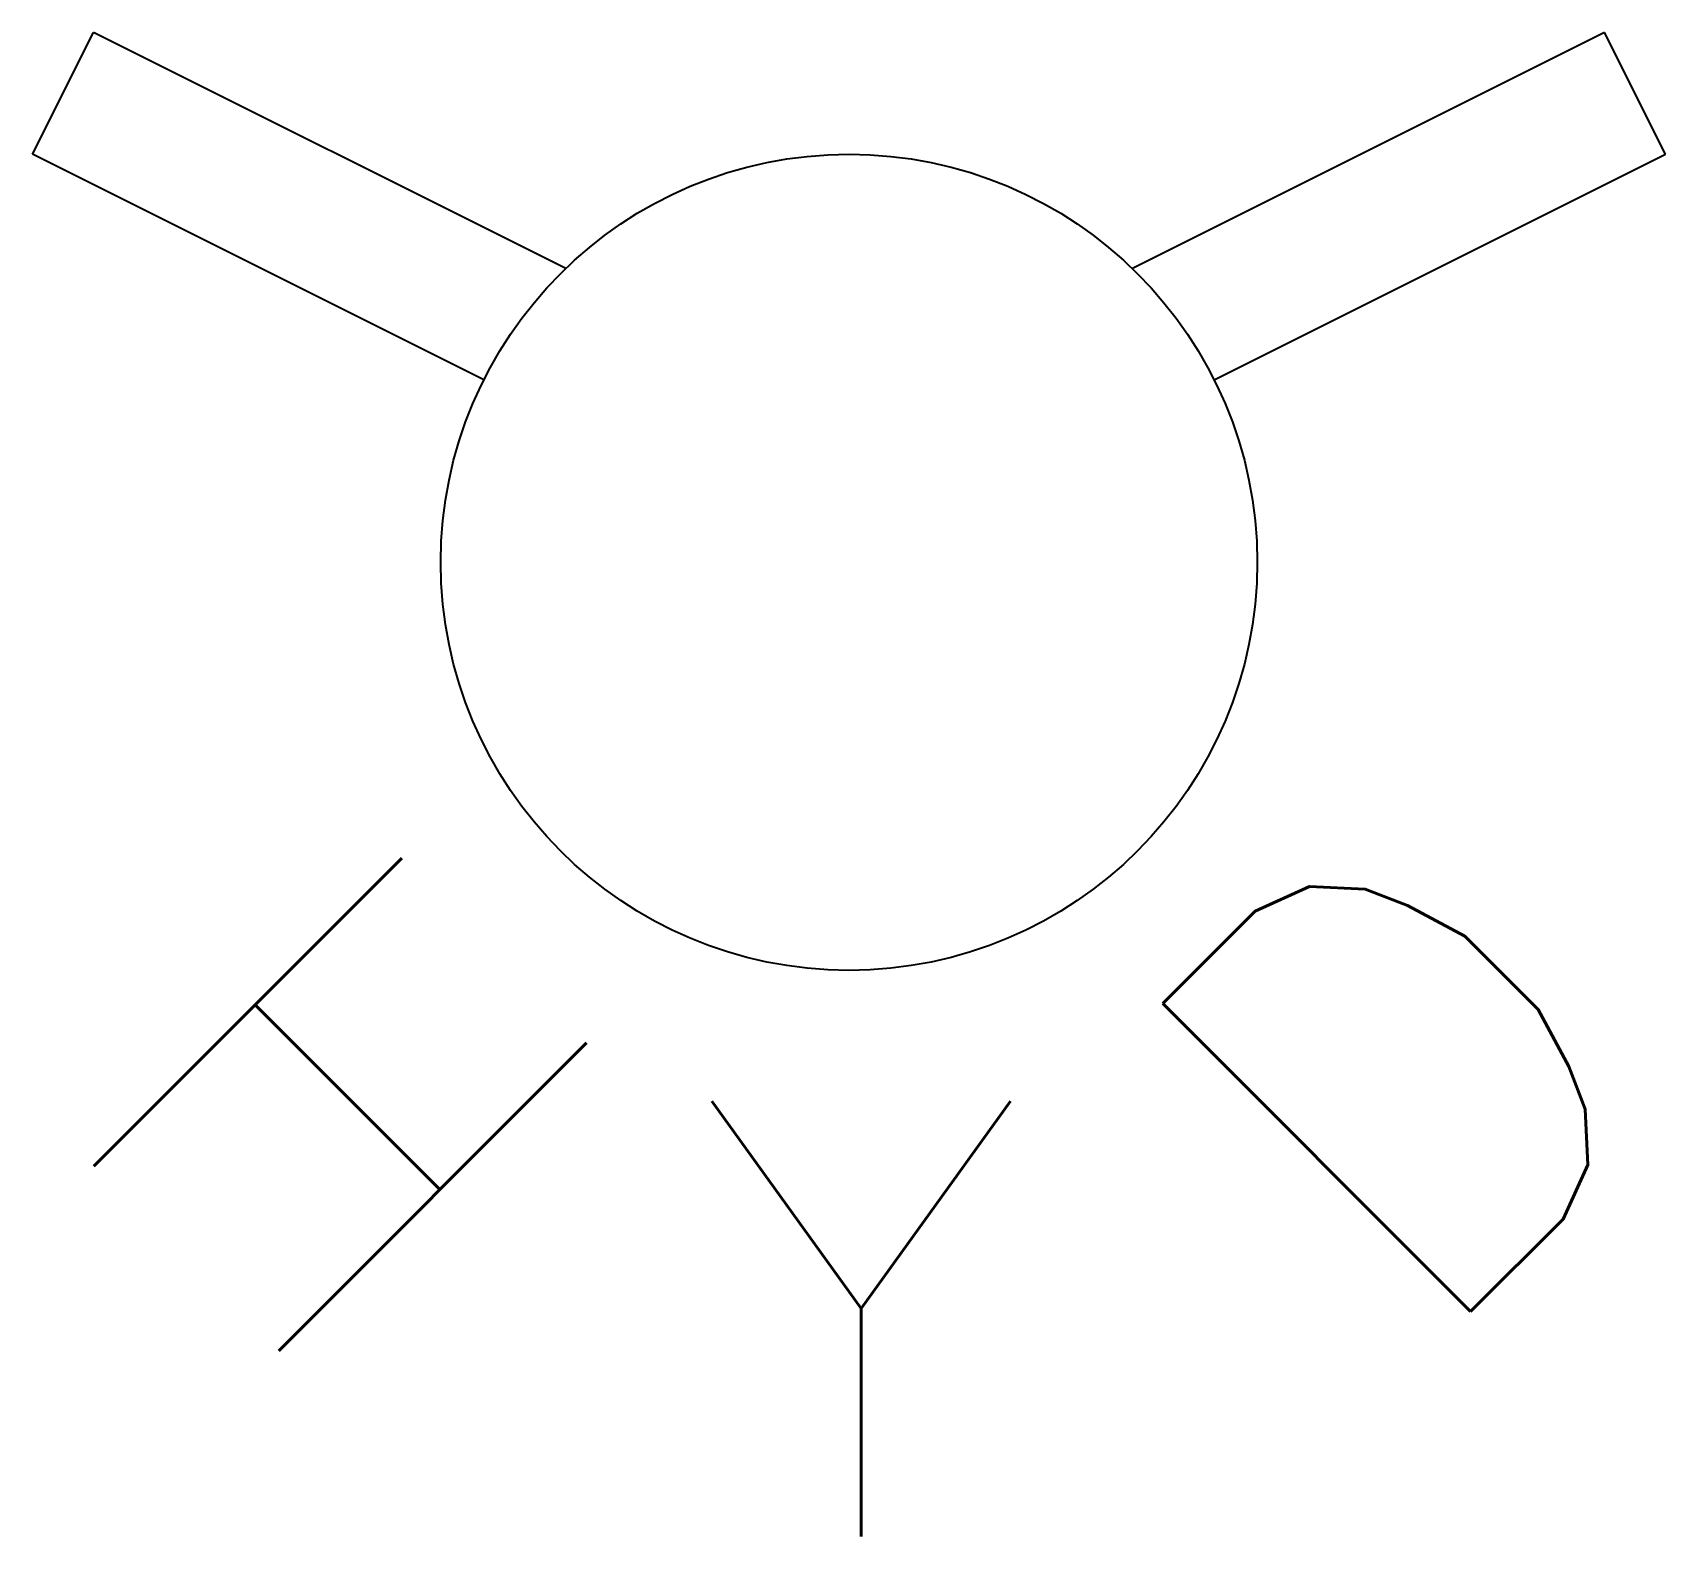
# Model space of a CAD drawing. Header units: feet. Extents: x -0.094 to 0.094, y -0.112 to 0.061.
import ezdxf
from ezdxf.enums import TextEntityAlignment as Align

# ---------------------------------------------------------------- set-up
doc = ezdxf.new("R2010")
doc.units = ezdxf.units.FT
doc.header["$MEASUREMENT"] = 0
doc.styles.add('SHR', font='SIMPLEX', dxfattribs={"height": 0.75})

msp = doc.modelspace()

# ---------------------------------------------------------------- linework, layer by layer
at = {"color": 0, "linetype": 'ByBlock', "lineweight": -2}
for p, q in [((-0.09375, 0.04688), (-0.08676, 0.06085)), ((-0.03253, 0.03374), (-0.08676, 0.06085)), ((0.08676, 0.06085), (0.03255, 0.03374)), ((0.09375, 0.04688), (0.08676, 0.06085)), ((-0.04193, 0.02096), (-0.09375, 0.04688)), ((0.04193, 0.02096), (0.09375, 0.04688))]:
    msp.add_line(p, q, dxfattribs=at)
msp.add_circle((0, 0), 0.04688, dxfattribs=at)

# ---------------------------------------------------------------- texts
at = {"color": 0, "linetype": 'ByBlock', "lineweight": -2, "style": 'SHR'}
for s, rotation, p in [('H', 315, (-0.0761, -0.07997)), ('D', 45, (0.08124, -0.07621))]:
    msp.add_text(s, height=0.05, rotation=rotation, dxfattribs=at).set_placement(p, align=Align.CENTER)
msp.add_text('Y', height=0.05, dxfattribs=at).set_placement((0.00139, -0.11191), align=Align.CENTER)

doc.saveas('drawing.dxf')
